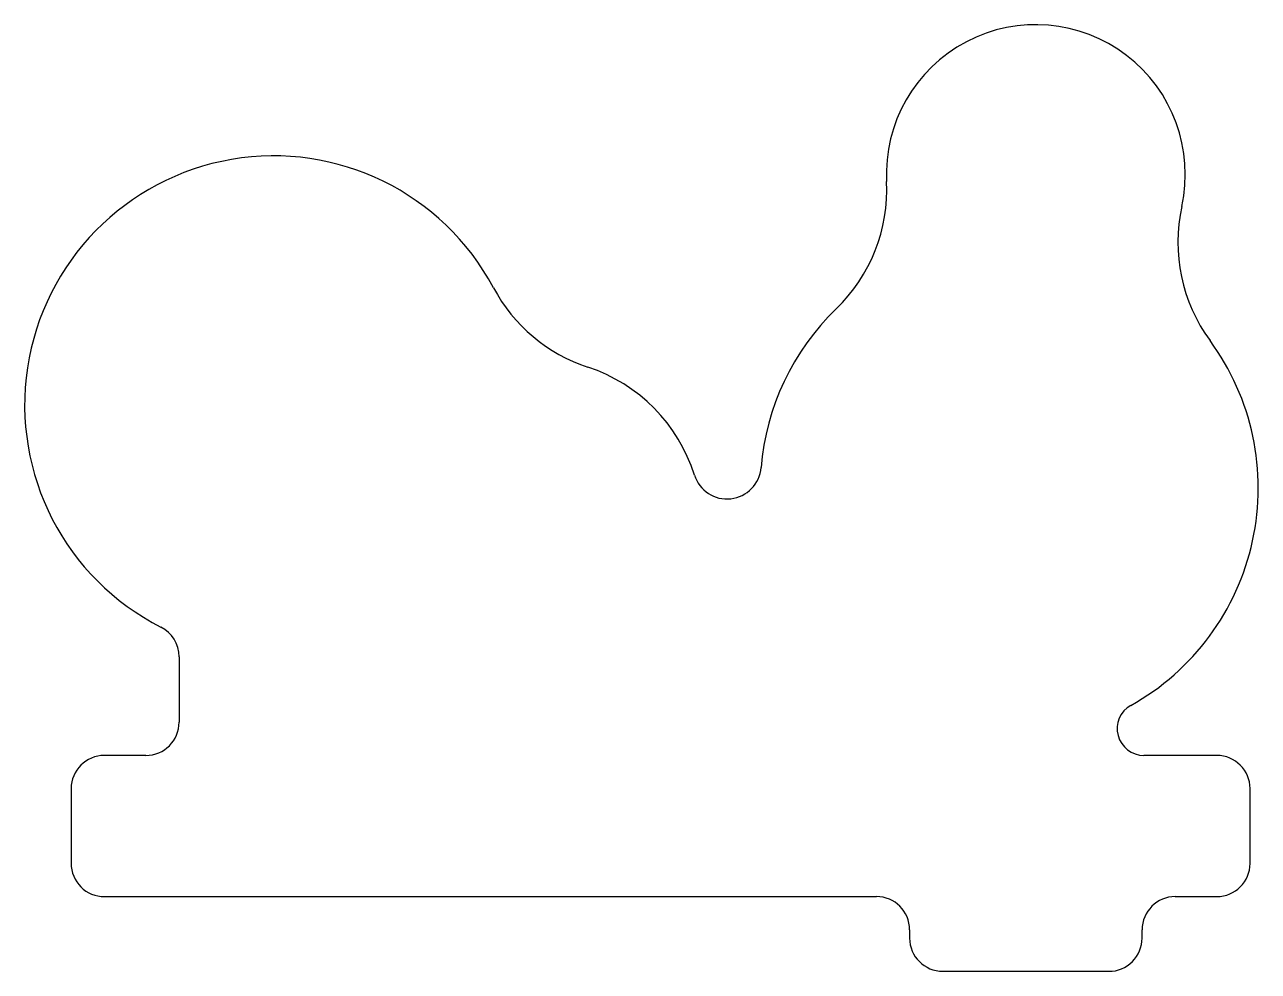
# Model space of a CAD drawing. Extents: x 2924.2 to 2998.5, y 1244.3 to 1301.3.
import ezdxf

# ---------------------------------------------------------------- set-up
doc = ezdxf.new("R2010")
doc.units = 0
doc.layers.get('0').update_dxf_attribs({"linetype": 'CONTINUOUS'})

msp = doc.modelspace()

# ---------------------------------------------------------------- linework, layer by layer
for p, q in [((2933.542, 1263.206), (2933.542, 1259.262)), ((2931.542, 1257.262), (2929.042, 1257.262)), ((2996.042, 1257.262), (2991.649, 1257.262)), ((2927.042, 1255.262), (2927.042, 1250.762)), ((2998.042, 1250.762), (2998.042, 1255.262)), ((2929.042, 1248.762), (2975.542, 1248.762)), ((2993.542, 1248.762), (2996.042, 1248.762)), ((2977.542, 1246.762), (2977.542, 1246.262)), ((2991.542, 1246.263), (2991.542, 1246.762)), ((2979.542, 1244.262), (2989.542, 1244.262))]:
    msp.add_line(p, q)
for centre, radius, start, end in [((2985.142, 1292.262), 9, 347.52552, 182.79669), ((2939.242, 1278.362), 15, 28.09325, 243.06746), ((2966.165, 1291.335), 10, 314.03477, 2.79669), ((3003.694, 1288.158), 10, 167.52552, 216.28743), ((2961.297, 1290.135), 10, 208.09325, 251.7763), ((2983.542, 1273.362), 15, 134.03477, 175.29215), ((2983.542, 1273.362), 15, 299.21925, 36.28743), ((2955.042, 1271.138), 10, 17.49193, 71.7763), ((2966.542, 1274.762), 2.058, 197.49193, 355.29215), ((2931.542, 1263.206), 2, 0, 63.06746), ((2991.649, 1258.868), 1.607, 119.21925, 270), ((2931.542, 1259.262), 2, 270, 360), ((2929.042, 1255.262), 2, 90, 180), ((2996.042, 1255.262), 2, 0, 90), ((2929.042, 1250.762), 2, 179.99997, 270), ((2996.042, 1250.762), 2, 270, 0), ((2975.542, 1246.762), 2, 0.00001, 90), ((2993.542, 1246.762), 2, 90, 180), ((2979.542, 1246.262), 2, 180, 270), ((2989.542, 1246.262), 2, 270, 0.02098)]:
    msp.add_arc(centre, radius, start, end)

doc.saveas('drawing.dxf')
